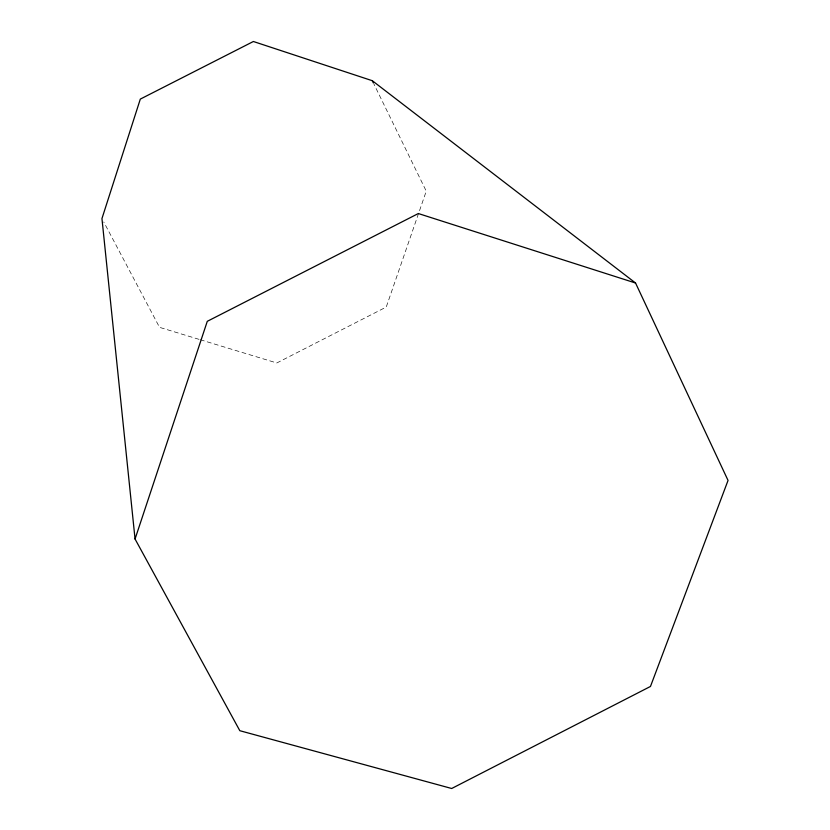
<?xml version="1.0" encoding="UTF-8"?>
<svg xmlns="http://www.w3.org/2000/svg" width="830" height="830" viewBox="0 0 830 830"><rect width="100%" height="100%" fill="white"/><g stroke="black" fill="none" stroke-linecap="round" stroke-linejoin="round"><path stroke-width="0.62" stroke-dasharray="4.15 3.11" d="M199.034 339.346L159.536 327.342L103.771 221.994M200.269 339.719L276.805 362.969L386.251 307.048L426.257 191.159L373.988 84.193"/><path stroke-width="1.25" d="M135.051 539.012L207.282 321.324L418.341 213.538L635.552 283.02L728.045 480.435L650.471 686.452L451.686 788.5L239.818 730.701L135.051 539.012L101.955 218.56L140.312 99.102L253.378 41.5L372.286 80.707L635.552 283.02M372.286 80.707L373.417 83.031"/></g></svg>
